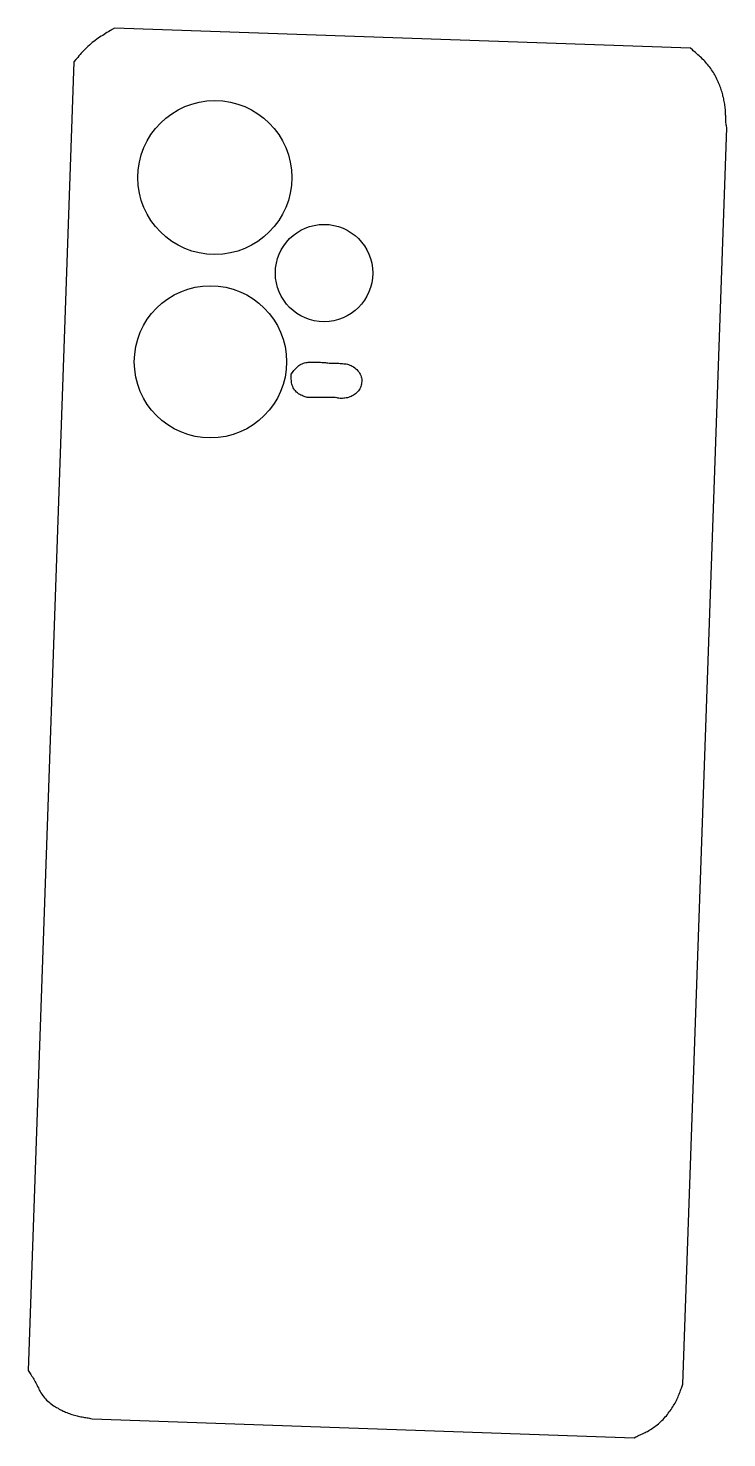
# Model space of a CAD drawing. Header units: metres. Extents: x 237 to 810, y 144 to 1300.
import ezdxf

# ---------------------------------------------------------------- set-up
doc = ezdxf.new("R2010")
doc.units = ezdxf.units.M

msp = doc.modelspace()

# ---------------------------------------------------------------- linework, layer by layer
for points in [[(308.2, 1299.8), (306.3, 1298.6), (305.4, 1298.1), (304.4, 1297.5), (303.2, 1296.7), (302, 1296.1), (300.9, 1295.3), (299.7, 1294.6), (298.5, 1293.9), (297.2, 1293.1), (296, 1292.3), (294.8, 1291.5), (293.6, 1290.7), (292.4, 1289.8), (291.2, 1288.9), (290, 1287.9), (288.8, 1286.9), (287.6, 1285.9), (286.4, 1284.8), (285.3, 1283.7), (284.2, 1282.6), (283.1, 1281.5), (282, 1280.3), (281, 1279.2), (280, 1278.1), (279.1, 1277), (278.1, 1275.8), (277.2, 1274.8), (276.5, 1274), (275, 1272.2), (237.5, 199.1), (238.6, 197.5), (239.1, 196.8), (239.7, 195.9), (240.3, 194.9), (240.9, 194), (241.5, 193), (242.1, 192), (242.6, 191), (243.2, 190), (243.7, 189), (244.2, 188), (244.7, 187), (245.2, 186), (245.8, 185), (246.3, 183.9), (246.8, 182.9), (247.3, 181.9), (247.9, 180.9), (248.6, 179.9), (249.2, 178.9), (250, 177.9), (250.8, 176.9), (251.7, 176), (252.6, 175), (253.6, 174.1), (254.6, 173.3), (255.6, 172.4), (256.7, 171.6), (257.7, 170.9), (258.7, 170.1), (259.8, 169.5), (260.8, 168.8), (261.9, 168.2), (262.9, 167.6), (263.9, 167.1), (265, 166.6), (266, 166), (267.1, 165.6), (268.1, 165.1), (269.2, 164.7), (270.2, 164.3), (271.2, 163.9), (272.3, 163.5), (273.3, 163.2), (274.4, 162.9), (275.4, 162.6), (276.4, 162.3), (277.5, 162), (278.5, 161.8), (279.6, 161.6), (280.6, 161.3), (281.6, 161.1), (282.7, 161), (283.7, 160.8), (284.7, 160.6), (285.7, 160.5), (286.7, 160.3), (287.6, 160.1), (288.4, 159.9), (290, 159.5), (733.9, 144), (735.5, 144.9), (736.2, 145.2), (737.1, 145.6), (738.1, 146.1), (739, 146.5), (740, 147), (740.9, 147.4), (741.9, 147.9), (742.9, 148.3), (743.9, 148.8), (744.9, 149.3), (745.9, 149.9), (746.9, 150.5), (747.9, 151.1), (748.9, 151.8), (749.9, 152.5), (750.9, 153.2), (751.9, 153.9), (752.9, 154.7), (753.9, 155.5), (754.9, 156.4), (755.9, 157.3), (756.8, 158.2), (757.8, 159.1), (758.7, 160.1), (759.5, 161.1), (760.4, 162.1), (761.2, 163.1), (762, 164.1), (762.8, 165.2), (763.5, 166.2), (764.3, 167.2), (765, 168.3), (765.6, 169.3), (766.3, 170.4), (766.9, 171.4), (767.5, 172.4), (768.1, 173.5), (768.6, 174.5), (769.1, 175.5), (769.6, 176.6), (770, 177.6), (770.4, 178.7), (770.8, 179.7), (771.2, 180.7), (771.6, 181.7), (771.9, 182.8), (772.3, 183.7), (772.7, 184.8), (773, 185.6), (773.3, 186.4), (773.9, 188), (809.9, 1218), (809.6, 1219.7), (809.5, 1220.5), (809.3, 1221.4), (809.2, 1222.5), (809.1, 1223.5), (809, 1224.5), (809, 1225.6), (809, 1226.7), (809, 1227.8), (808.9, 1228.8), (808.9, 1229.9), (808.9, 1231), (808.9, 1232.1), (808.8, 1233.2), (808.7, 1234.3), (808.6, 1235.3), (808.4, 1236.4), (808.3, 1237.5), (808.1, 1238.6), (807.8, 1239.7), (807.6, 1240.8), (807.4, 1241.8), (807.1, 1242.9), (806.8, 1244), (806.6, 1245.1), (806.3, 1246.2), (806, 1247.3), (805.6, 1248.3), (805.3, 1249.4), (804.9, 1250.5), (804.5, 1251.6), (804.1, 1252.7), (803.7, 1253.8), (803.2, 1254.9), (802.8, 1255.9), (802.3, 1257), (801.8, 1258.1), (801.2, 1259.2), (800.7, 1260.3), (800.1, 1261.4), (799.5, 1262.4), (798.9, 1263.5), (798.2, 1264.6), (797.5, 1265.6), (796.8, 1266.7), (796, 1267.7), (795.3, 1268.7), (794.5, 1269.7), (793.6, 1270.6), (792.8, 1271.6), (791.9, 1272.6), (791, 1273.5), (790, 1274.4), (789.1, 1275.4), (788.1, 1276.3), (787.2, 1277.2), (786.2, 1278), (785.2, 1278.9), (784.3, 1279.7), (783.3, 1280.6), (782.4, 1281.3), (781.7, 1281.9), (780.2, 1283.3)], [(453, 1016), (454.1, 1017.5), (454.6, 1018.2), (455.2, 1019.1), (456, 1020), (456.7, 1020.8), (457.5, 1021.6), (458.3, 1022.4), (459.2, 1023.1), (460.1, 1023.7), (461.1, 1024.3), (462, 1024.7), (463, 1025.1), (464, 1025.4), (465, 1025.6), (466, 1025.8), (467, 1025.9), (468, 1025.9), (469, 1026), (470, 1026), (471, 1026), (472, 1026), (473, 1026), (474, 1026), (475, 1026), (476, 1025.9), (477, 1025.9), (478, 1025.8), (479, 1025.8), (480, 1025.7), (481, 1025.6), (482, 1025.4), (483, 1025.3), (484, 1025.2), (485, 1025.2), (486, 1025.1), (487, 1025.1), (488, 1025), (489, 1025), (490, 1025), (491, 1025), (492, 1025), (493, 1024.9), (494, 1024.9), (495, 1024.8), (496, 1024.7), (497, 1024.6), (498, 1024.5), (499, 1024.2), (500, 1024), (501, 1023.6), (502, 1023.2), (503, 1022.7), (504, 1022.1), (505, 1021.4), (505.9, 1020.6), (506.8, 1019.8), (507.6, 1018.9), (508.4, 1018), (509, 1017), (509.6, 1016), (510, 1015), (510.4, 1014), (510.6, 1013), (510.8, 1012), (510.8, 1011), (510.8, 1010), (510.7, 1009), (510.6, 1008), (510.3, 1007), (510, 1006), (509.7, 1005.1), (509.2, 1004.1), (508.6, 1003.2), (508, 1002.4), (507.3, 1001.6), (506.5, 1000.8), (505.7, 1000.1), (504.8, 999.5), (503.9, 998.9), (502.9, 998.4), (502, 997.9), (501, 997.5), (500, 997.1), (499, 996.8), (498, 996.6), (497, 996.4), (496, 996.3), (495, 996.2), (494.1, 996.2), (493.1, 996.2), (492.1, 996.4), (491.3, 996.5), (490.6, 996.6), (489, 997), (466, 997), (464.4, 997.5), (463.7, 997.8), (462.9, 998.1), (461.9, 998.5), (461, 998.9), (460, 999.4), (459.1, 1000), (458.2, 1000.7), (457.3, 1001.4), (456.5, 1002.3), (455.8, 1003.1), (455.2, 1004.1), (454.6, 1005), (454.2, 1006), (453.8, 1007), (453.5, 1008), (453.3, 1009), (453.2, 1010), (453.1, 1010.9), (453, 1011.9), (453, 1012.9), (453, 1013.7), (453, 1014.4)]]:
    msp.add_lwpolyline(points, close=True)
for centre, radius in [((390.4, 1177.3), 63.1), ((479.9, 1099), 39.9), ((386.8, 1026.2), 62.4)]:
    msp.add_circle(centre, radius)

doc.saveas('drawing.dxf')
